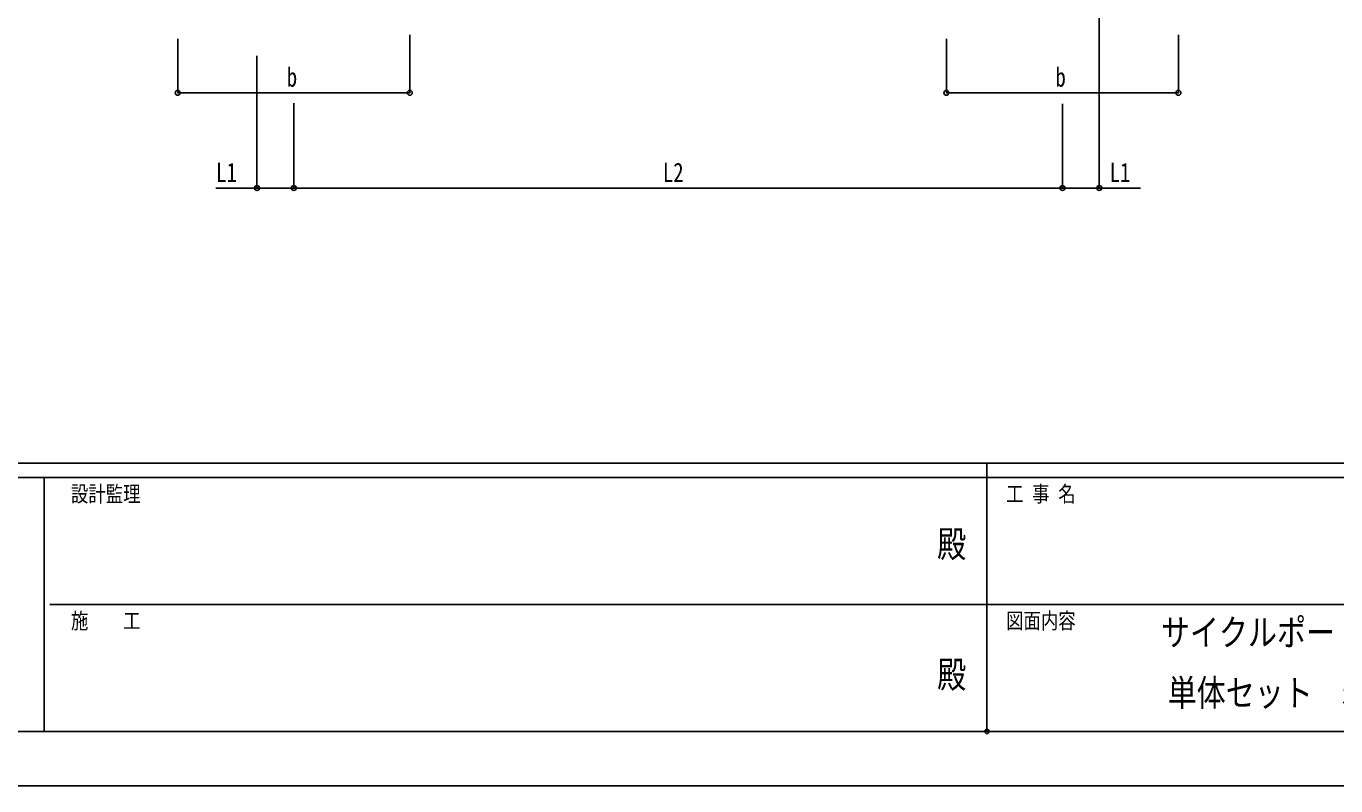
# Model space of a CAD drawing. Units: millimetres, scale not verified. Extents: x -10512 to 10512, y -7425 to 7425.
# Drawn here: x -3325 to 1190, y -7425 to -4806 of the extents above; entities that cross this region are included whole.
import ezdxf
from ezdxf.enums import TextEntityAlignment as Align

# ---------------------------------------------------------------- set-up
doc = ezdxf.new("R2010")
doc.units = ezdxf.units.MM
doc.header["$LTSCALE"] = 30
doc.header["$PDMODE"] = 32
doc.header["$PDSIZE"] = 15
for name, color, linetype in [('0-2_USER1', 3, 'Continuous'), ('0-6_YKK_D', 6, 'Continuous'), ('0-7_YKK_ZWAK', 7, 'Continuous')]:
    doc.layers.add(name, color=color, linetype=linetype)
doc.styles.add('ＭＳ ゴシック', font='')
doc.styles.get('ＭＳ ゴシック').set_extended_font_data('MS Gothic')

msp = doc.modelspace()

# ---------------------------------------------------------------- linework, layer by layer
at = {"layer": '0-6_YKK_D'}
for p, q in [((374.66, -4663.93), (374.66, -5364.93)), ((-2802.54, -4849.87), (-2802.54, -5036.59)), ((-2002.54, -4835.66), (-2002.54, -5036.59)), ((-152.54, -4849.87), (-152.54, -5036.59)), ((647.46, -4835.66), (647.46, -5036.59)), ((-2529.34, -4907.66), (-2529.34, -5364.93)), ((-2802.54, -5035.59), (-2002.54, -5035.59)), ((-152.54, -5035.59), (647.46, -5035.59)), ((-2402.34, -5071.78), (-2402.34, -5364.93)), ((-2402.34, -5071.78), (-2402.34, -5364.93)), ((247.66, -5073.84), (247.66, -5364.93)), ((247.66, -5073.84), (247.66, -5364.93)), ((-2402.34, -5363.93), (247.66, -5363.93))]:
    msp.add_line(p, q, dxfattribs=at)
for points in [[(-2402.34, -5363.93), (-2529.34, -5363.93), (-2671.54, -5363.93)], [(247.66, -5363.93), (374.66, -5363.93), (516.86, -5363.93)]]:
    msp.add_lwpolyline(points, dxfattribs=at)
for centre in [(-2802.54, -5035.59), (-2002.54, -5035.59), (-152.54, -5035.59), (647.46, -5035.59), (-2529.34, -5363.93), (-2402.34, -5363.93), (-2402.34, -5363.93), (247.66, -5363.93), (247.66, -5363.93), (374.66, -5363.93)]:
    msp.add_circle(centre, 8.5, dxfattribs=at)
at = {"layer": '0-7_YKK_ZWAK'}
for p, q in [((9737.55, -6312.5), (-9762.45, -6312.5)), ((-12.45, -6312.5), (-12.45, -7237.5)), ((-3262.45, -6362.5), (-9762.45, -6362.5)), ((-3262.45, -6362.5), (-3262.45, -7237.5)), ((-12.45, -6362.5), (-3262.45, -6362.5)), ((3237.55, -6362.5), (-12.45, -6362.5)), ((-3243.7, -6800), (-12.45, -6800)), ((-12.45, -6800), (3237.55, -6800)), ((-9762.45, -7237.5), (-3262.45, -7237.5)), ((-3262.45, -7237.5), (-12.45, -7237.5)), ((-12.45, -7237.5), (3237.55, -7237.5))]:
    msp.add_line(p, q, dxfattribs=at)
msp.add_lwpolyline([(-10512.5, -7425), (10512.5, -7425), (10512.5, 7425), (-10512.5, 7425)], close=True, dxfattribs=at)
msp.add_point((-12.45, -7237.5), dxfattribs=at)

# ---------------------------------------------------------------- texts
at = {"layer": '0-2_USER1', "style": 'ＭＳ ゴシック', "width": 0.8}
for s, p in [('サイクルポート エフォルテ 900タイプ', (587.3, -6969.36)), ('単体セット\u3000着脱式サポート\u3000納まり図', (610.63, -7177.69))]:
    msp.add_text(s, height=91.64, dxfattribs=at).set_placement(p, align=Align.BOTTOM_LEFT)
at = {"layer": '0-6_YKK_D', "style": 'ＭＳ ゴシック', "width": 0.8}
for s, p in [('b', (-2426.54, -5034.29)), ('b', (223.46, -5034.29)), ('L1', (-2670.24, -5362.63)), ('L2', (-1130.14, -5362.63)), ('L1', (409.96, -5362.63))]:
    msp.add_text(s, height=65.98, dxfattribs=at).set_placement(p, align=Align.BOTTOM_LEFT)
at = {"layer": '0-7_YKK_ZWAK', "style": 'ＭＳ ゴシック', "width": 0.8}
for s, height, p in [('設計監理', 54.99, (-3170.78, -6462.5)), ('工 事 名', 54.99, (53.17, -6462.5)), ('殿', 91.64, (-184.17, -6664.58)), ('施\u3000\u3000工', 54.99, (-3170.78, -6900)), ('図面内容', 54.99, (53.17, -6900)), ('殿', 91.64, (-184.17, -7114.58))]:
    msp.add_text(s, height=height, dxfattribs=at).set_placement(p, align=Align.BOTTOM_LEFT)

doc.saveas('drawing.dxf')
